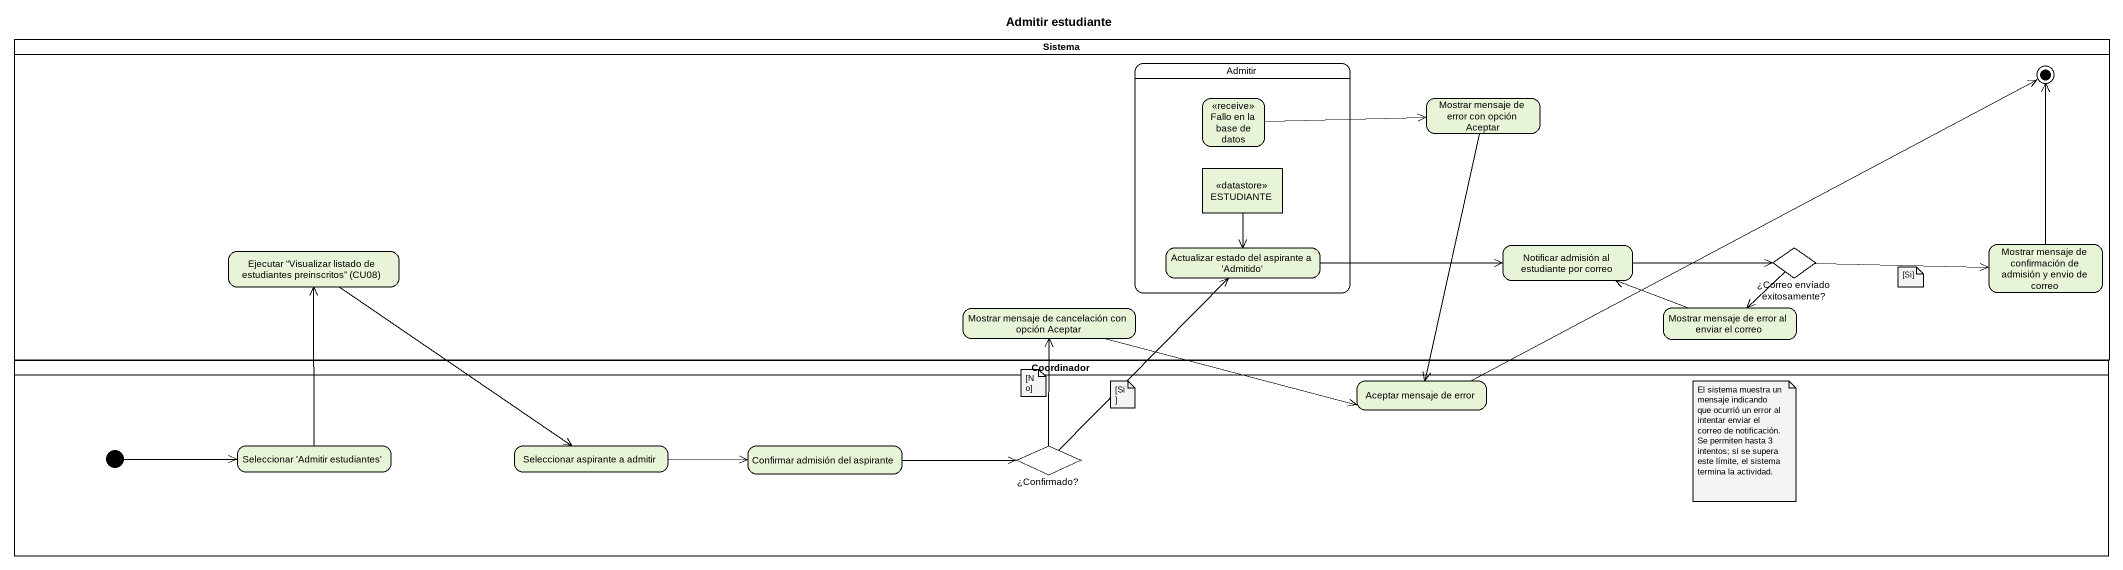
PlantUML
@startuml
title Admitir estudiante
hide empty description
state Sistema <<partition>> {
  state Admitir {
    state "Fallo en la base de datos" as Fallo_en_la_base_de_datos <<receive>>
    state ESTUDIANTE <<datastore>>
    state "Actualizar estado del aspirante a 'Admitido'" as Actualizar_estado_del
  }
  state final1 <<end>>
  state "Mostrar mensaje de error con opción Aceptar" as Mostrar_mensaje_de_error
  state "Notificar admisión al estudiante por correo" as Notificar_admisión_al
  state "¿Correo envíado exitosamente?" as Correo_envíado_exitosamente <<choice>>
  state "Mostrar mensaje de confirmación de admisión y envio de correo" as Mostrar_mensaje_de
  state "Ejecutar “Visualizar listado de estudiantes preinscritos” (CU08)" as Ejecutar_Visualizar_listado
  state "Mostrar mensaje de cancelación con opción Aceptar" as Mostrar_mensaje_de_2
  state "Mostrar mensaje de error al enviar el correo" as Mostrar_mensaje_de_error_al
}
state Coordinador <<partition>> {
  state "Aceptar mensaje de error" as Aceptar_mensaje_de_error
  state "Seleccionar 'Admitir estudiantes'" as Seleccionar_Admitir
  state "Seleccionar aspirante a admitir" as Seleccionar_aspirante_a
  state "Confirmar admisión del aspirante" as Confirmar_admisión_del
  state "¿Confirmado?" as Confirmado <<choice>>
  [*] -right-> Seleccionar_Admitir
}
Fallo_en_la_base_de_datos -right-> Mostrar_mensaje_de_error
Mostrar_mensaje_de_error --> Aceptar_mensaje_de_error
ESTUDIANTE --> Actualizar_estado_del
Actualizar_estado_del -right-> Notificar_admisión_al
Notificar_admisión_al -right-> Correo_envíado_exitosamente
Correo_envíado_exitosamente -right-> Mostrar_mensaje_de
Correo_envíado_exitosamente --> Mostrar_mensaje_de_error_al
Mostrar_mensaje_de -up-> final1
Ejecutar_Visualizar_listado --> Seleccionar_aspirante_a
Mostrar_mensaje_de_2 -right-> Aceptar_mensaje_de_error
Mostrar_mensaje_de_error_al -left-> Notificar_admisión_al
Aceptar_mensaje_de_error -right-> final1
Seleccionar_Admitir -up-> Ejecutar_Visualizar_listado
Seleccionar_aspirante_a -right-> Confirmar_admisión_del
Confirmar_admisión_del -right-> Confirmado
Confirmado -up-> Actualizar_estado_del
Confirmado -up-> Mostrar_mensaje_de_2
note as N1
  [Si]
end note
note as N2
  [No]
end note
note as N3
  [Si]
end note
note as N4
  El sistema muestra un mensaje indicando que ocurrió un error al intentar enviar el correo de notificación.
  Se permiten hasta 3 intentos; si se supera este límite, el sistema termina la actividad.
end note
@enduml
